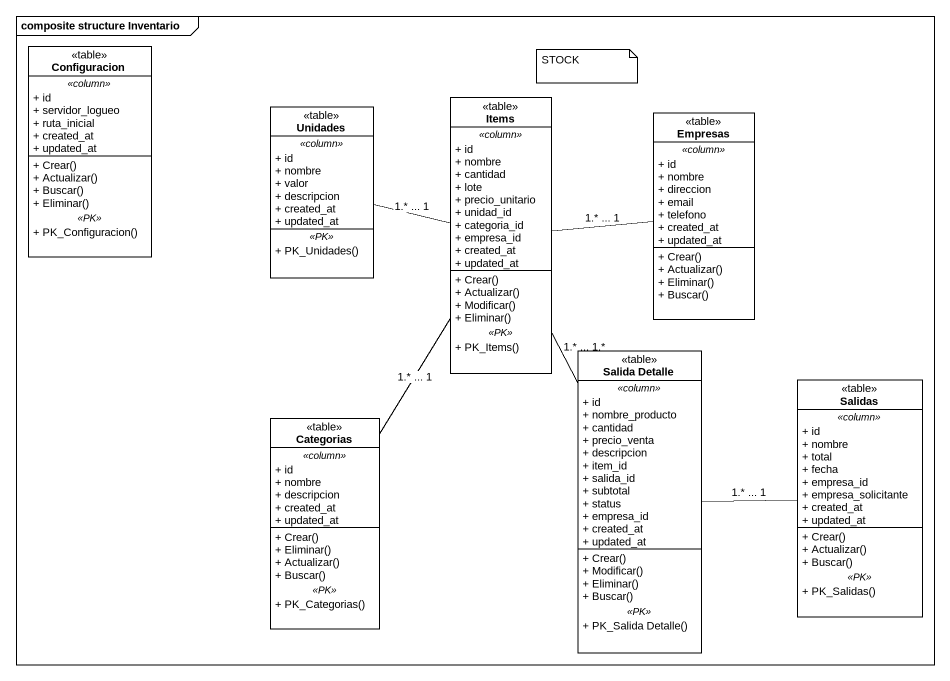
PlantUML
@startuml
mainframe composite structure Inventario
hide circle
hide empty members
skinparam classAttributeIconSize 0
class Configuracion <<table>> {
  .. <<column>> ..
  + id
  + servidor_logueo
  + ruta_inicial
  + created_at
  + updated_at
  --
  + Crear()
  + Actualizar()
  + Buscar()
  + Eliminar()
  .. <<PK>> ..
  + PK_Configuracion()
}
class Items <<table>> {
  .. <<column>> ..
  + id
  + nombre
  + cantidad
  + lote
  + precio_unitario
  + unidad_id
  + categoria_id
  + empresa_id
  + created_at
  + updated_at
  --
  + Crear()
  + Actualizar()
  + Modificar()
  + Eliminar()
  .. <<PK>> ..
  + PK_Items()
}
class Unidades <<table>> {
  .. <<column>> ..
  + id
  + nombre
  + valor
  + descripcion
  + created_at
  + updated_at
  .. <<PK>> ..
  + PK_Unidades()
}
class Empresas <<table>> {
  .. <<column>> ..
  + id
  + nombre
  + direccion
  + email
  + telefono
  + created_at
  + updated_at
  --
  + Crear()
  + Actualizar()
  + Eliminar()
  + Buscar()
}
class "Salida Detalle" as Salida_Detalle <<table>> {
  .. <<column>> ..
  + id
  + nombre_producto
  + cantidad
  + precio_venta
  + descripcion
  + item_id
  + salida_id
  + subtotal
  + status
  + empresa_id
  + created_at
  + updated_at
  --
  + Crear()
  + Modificar()
  + Eliminar()
  + Buscar()
  .. <<PK>> ..
  + PK_Salida Detalle()
}
class Salidas <<table>> {
  .. <<column>> ..
  + id
  + nombre
  + total
  + fecha
  + empresa_id
  + empresa_solicitante
  + created_at
  + updated_at
  --
  + Crear()
  + Actualizar()
  + Buscar()
  .. <<PK>> ..
  + PK_Salidas()
}
class Categorias <<table>> {
  .. <<column>> ..
  + id
  + nombre
  + descripcion
  + created_at
  + updated_at
  --
  + Crear()
  + Eliminar()
  + Actualizar()
  + Buscar()
  .. <<PK>> ..
  + PK_Categorias()
}
Items -left- Unidades : 1.* ... 1
Items -right- Empresas : 1.* ... 1
Items -- Salida_Detalle : 1.* ... 1.*
Salida_Detalle -right- Salidas : 1.* ... 1
Categorias -up- Items : 1.* ... 1
note as N1
  STOCK
end note
@enduml
